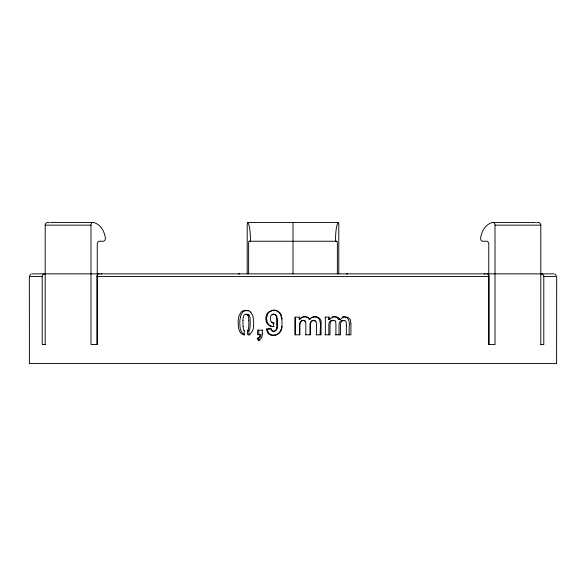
<?xml version="1.0" encoding="UTF-8"?>
<svg xmlns="http://www.w3.org/2000/svg" width="586" height="586" viewBox="0 0 586 586"><rect width="100%" height="100%" fill="white"/><g stroke="black" fill="none" stroke-linecap="round" stroke-linejoin="round"><path stroke-width="0.88" d="M44.792 273.852A2.718 2.586 -90 0 0 42.207 276.577L42.207 344.539L45.657 344.539M277.31 319.751L276.746 316.162A3.941 3.926 84.7 0 0 275.493 314.697L275.332 314.594A2.6 2.593 85.3 0 0 272.549 314.623A2.93 2.923 89.1 0 0 272.102 315.012M488.966 344.539L488.966 276.577A2.718 2.022 90 0 0 486.951 273.852M540.797 344.539L540.797 225.149A2.718 2.556 90 0 0 537.816 222.468A19.03 17.88 90 0 0 536.534 222.753M541.208 273.852A2.718 2.586 90 0 1 543.793 276.577L543.793 344.539L540.343 344.539M556.605 363.569L556.7 276.577L543.793 276.577M244.274 330.709L244.267 335.067L241.41 333.698L239.469 331.2L238.421 327.413L238.128 321.963A33.38 32.633 90 0 1 238.18 320.535L239.051 315.59L241.058 312.17A6.175 6.072 84.5 0 1 242.978 310.88L245.886 310.346L248.794 310.888A6.234 6.146 86.2 0 1 250.735 312.184M248.83 320.388L248.816 325.296A24.363 24.019 -90 0 1 248.53 328.314C244.098 341.638 254.712 331.595 253.591 325.42M248.889 334.811L248.896 330.716L249.885 328.328A23.836 23.499 -90 0 0 250.149 325.56L250.193 320.388A29.205 28.787 90 0 0 250.068 318.447A9.295 9.149 89.4 0 0 249.358 315.451L248.764 314.763A2.227 2.19 88.3 0 0 246.398 314.426M262.286 330.138L262.279 334.02M277.31 319.941L277.303 324.981L276.804 324.981L276.782 318.396L276.226 316.162A3.985 3.97 84.6 0 0 274.929 314.697L274.761 314.594A2.747 2.74 85.1 0 0 271.904 314.616A3.018 3.003 88.2 0 0 271.179 315.305A2.813 2.805 89.1 0 0 270.864 315.803L270.556 316.718A9.42 9.383 -90 0 0 270.402 319.018L271.01 321.648A3.186 3.172 -85.7 0 0 271.801 322.549A2.945 2.937 -84.2 0 0 272.3 322.864A2.732 2.725 -81.9 0 0 273.171 323.128L274.153 323.157M316.433 325.464L316.403 323.809A14.364 14.306 -90 0 0 316.323 322.674C316.037 318.535 309.848 320.659 310.58 324.226A22.048 22.004 -90 0 0 310.499 326.058L310.492 334.811L305.431 334.811M321.069 324.153L321.069 334.811L316.154 334.811M350.919 323.941L350.919 334.811L346.04 334.811M346.355 325.706L346.333 323.809A14.364 14.071 -90 0 0 346.253 322.674C345.982 318.52 339.851 320.689 340.598 324.226A22.048 21.689 -90 0 0 340.517 326.058L340.51 334.811L335.492 334.811M316.425 325.706L316.425 334.811M346.355 325.823L346.348 334.811M242.948 320.513L243.029 326.644M259.898 334.811L259.525 336.613A2.688 2.666 -88.7 0 1 259.078 337.272L257.276 338.32L258.316 340.246M276.834 324.952L277.705 324.541L277.632 325.545A20.4 20.364 -89.9 0 1 277.303 327.838M277.222 324.541L277.156 325.347A20.517 20.481 -89.9 0 1 276.804 327.838M282.174 326.248L282.005 327.318A13.603 13.581 -87.5 0 1 281.192 330.211M277.295 327.838L276.321 330.226L274.431 331.361L271.889 330.936L270.769 328.68L266.271 329.178L267.868 333.06A5.596 5.574 -85.9 0 0 269.97 334.65L270.241 334.76A7.362 7.34 -74.3 0 0 271.706 335.141L272.278 335.214A9.501 9.471 -65 0 0 274.556 335.141L275.632 334.906A8.182 8.153 -70 0 0 280.767 330.189M276.797 327.838C276.665 329.845 274.416 332.452 272.402 330.826M29.542 275.574L31.073 274.05M332.064 316.997A6.08 5.999 -81.9 0 1 333.185 316.784A7.098 7.003 -80.3 0 1 334.379 316.784L335.822 317.107A4.783 4.717 -86.6 0 1 337.346 318.03L338.518 319.568L339.514 318.476M299.263 317.158L299.263 319.568L301.519 317.568A6.08 6.072 -63.4 0 1 304.017 316.784A7.098 7.083 -59.1 0 1 305.225 316.784L306.69 317.107A4.783 4.776 -79.3 0 1 308.229 318.03L309.423 319.568L309.833 319.077M350.919 323.721L350.377 319.707L347.967 317.282L343.608 316.982L339.968 319.568L339.016 318.279A4.959 4.893 -87.1 0 0 337.507 317.231L335.683 316.784A7.559 7.457 -79.8 0 0 334.467 316.784A6.417 6.329 -81.7 0 0 331.925 317.568L329.618 319.568L328.482 319.568L329.522 318.447M277.705 324.541L277.361 324.93M309.423 319.568C312.946 314.704 322.564 316.66 321.069 323.721M311.437 317.693L312.199 317.282M259.979 339.939L259.503 340.151M250.032 334.745L249.585 334.899M312.594 317.114C323.494 313.95 319.685 330.043 320.205 334.811M257.276 338.32C260.345 339.235 263.466 332.511 257.657 334.811L257.657 330.138L262.821 330.138M272.856 310.441L269.912 311.62A7.42 7.398 80.8 0 0 267.516 314.426L266.696 317.517A11.969 11.903 -89.9 0 0 266.659 319.158L267.165 321.861A7.501 7.464 -89.1 0 0 268.871 324.607L270.131 325.633A6.19 6.175 -77.3 0 0 274.153 326.541L273.552 326.541A6.549 6.527 -76.9 0 1 269.399 325.633L268.945 325.325A7.435 7.398 -89.1 0 1 266.352 321.861L265.817 319.158A11.595 11.537 -89.9 0 1 265.854 317.517L266.711 314.418A7.318 7.288 86.5 0 1 267.26 313.495A7.581 7.552 80.5 0 1 269.179 311.62L272.204 310.448M342.429 316.887C348.743 315.349 350.15 322.908 349.124 327.42L349.124 334.811M275.625 335.046L275.09 335.148A8.944 8.915 -65.7 0 1 272.9 335.207L272.365 335.141A6.988 6.966 -75 0 1 270.974 334.767L270.71 334.657A5.45 5.428 -85.9 0 1 268.644 333.06L267.099 329.178L266.271 329.178M267.099 329.178L270.915 328.739M50.55 222.468L93.423 222.468A19.03 14.577 90 0 1 105.37 238.062A2.718 2.08 90 0 1 103.312 241.234L99.327 241.234A2.718 2.08 90 0 0 97.239 243.952L97.239 344.539L90.991 344.539L90.991 225.149A2.718 2.08 90 0 1 93.423 222.468M247.211 273.852L247.211 225.149A2.718 0.469 90 0 1 247.761 222.468L338.239 222.468A2.718 0.469 90 0 1 338.789 225.149L338.789 273.852M492.577 222.468A2.718 2.08 90 0 1 495.009 225.149L495.009 344.539L488.761 344.539L488.761 243.952A2.718 2.08 90 0 0 486.673 241.234L482.688 241.234A2.718 2.08 90 0 1 480.63 238.062A19.03 14.577 90 0 1 492.577 222.468L535.45 222.468M45.203 344.539L45.203 225.149L90.991 225.149M495.009 225.149L540.797 225.149M32.025 273.852L553.975 273.852M29.315 276.577L42.207 276.577M97.034 344.539L97.034 276.577L488.966 276.577M242.963 320.513A28.619 28.099 90 0 1 243.109 318.286L243.915 315.327A2.322 2.285 89.1 0 1 244.911 314.426A2.344 2.307 88.3 0 1 247.365 314.755L248.764 314.763M324.908 317.158L329.618 317.158L329.618 319.568M338.518 319.568L339.968 319.568M247.49 330.716L248.896 330.716M262.286 333.478L262.821 333.478M324.908 334.811L329.977 334.811L329.984 325.779A22.627 22.4 -90 0 1 330.05 324.175L330.387 322.461A3.282 3.245 -89.6 0 1 332.965 320.366L333.222 320.344A2.454 2.425 -83 0 1 335.822 321.611M29.3 363.569L556.7 363.569M273.962 323.15L273.787 323.128A2.586 2.578 -82.1 0 1 272.937 322.864A2.835 2.827 -84.4 0 1 272.453 322.549M248.845 310.485L244.501 310.895A5.926 5.831 84.7 0 0 242.978 311.869L240.883 315.122L239.916 320.037A33.212 32.479 90 0 0 239.806 321.963C239.85 326.468 239.842 332.504 244.618 334.701M554.788 274.05L556.319 275.574M314.807 320.835C312.572 319.202 309.782 321.795 310.038 324.226A22.707 22.656 -90 0 0 309.957 326.05L309.95 334.811M343.828 320.835C341.601 319.194 338.869 321.831 339.126 324.226A22.707 22.334 -90 0 0 339.045 326.05L339.038 334.811M247.358 314.763L247.907 315.473M333.793 320.864C331.61 319.18 328.585 321.655 328.907 324.175A23.286 23.059 -90 0 0 328.841 325.779L328.834 334.811M250.735 312.184L252.581 315.129L253.54 319.56A33.724 33.336 -89.9 0 1 253.562 325.42M314.99 321.003L315.268 321.406M272.197 330.614L271.904 330.211M309.943 319.568L308.976 318.279A4.959 4.952 -80.8 0 0 307.445 317.231L305.599 316.784A7.559 7.552 -57.8 0 0 304.368 316.784A6.417 6.409 -62.7 0 0 301.797 317.568L299.468 319.568L299.468 317.158L295.095 317.158L295.095 334.811L299.834 334.811L299.834 325.779A22.627 22.62 -89.9 0 1 299.907 324.175L300.244 322.461A3.282 3.274 0 0 1 302.845 320.366L304.434 320.703L305.225 321.948M258.382 338.32L259.202 340.129M280.943 315.458L281.983 320.776A32.318 32.289 90 0 1 281.969 324.644L281.654 327.34A13.288 13.273 -87.5 0 1 280.811 330.211M281.317 315.458L281.5 315.957M305.548 321.721L305.789 323.391A30.399 30.362 -90 0 1 305.819 324.439L305.826 334.811M335.632 321.721L335.873 323.391A30.399 29.996 -90 0 1 335.903 324.439L335.91 334.811M271.611 329.464L271.516 329.076M281.917 317.524L282.174 319.121M29.359 276.577L29.395 363.569M337.375 273.852L337.375 243.952A2.718 0.469 90 0 0 336.899 241.234L249.094 241.234A2.718 0.469 90 0 0 248.625 243.952L248.625 273.852M328.482 317.158L328.482 319.568M325.347 317.158L325.347 334.811M299.622 334.811L299.622 325.779A23.286 23.279 -89.9 0 1 299.695 324.175L300.633 321.414L303.109 320.344A2.454 2.454 0 0 1 305.738 321.611M295.161 317.158L295.161 334.811M293 222.438L293 273.852M273.552 323.157L273.552 326.541M258.748 330.138L258.748 334.811M238.583 273.962A2.718 0.564 -90 0 1 238.736 273.852M239.3 273.852A2.718 0.564 -90 0 1 239.462 273.962M347.264 273.852A2.718 0.564 90 0 1 347.417 273.962M346.538 273.962A2.718 0.564 -90 0 1 346.692 273.86M97.034 276.577A2.718 2.022 90 0 1 99.049 273.852M280.921 330.687A8.043 8.021 -70.5 0 1 276.174 334.972M272.827 310.236A7.867 7.86 87.6 0 1 281.046 314.704M272.16 322.278A3.15 3.135 -85.8 0 1 271.904 321.978M272.182 310.309A8.079 8.072 87.5 0 1 281.009 315.436M248.068 315.422A13.705 13.5 89.4 0 1 248.669 320.381M244.113 330.804A7.662 7.53 -89.3 0 1 243.219 326.651M261.568 337.712A6.38 6.314 -78.8 0 1 258.162 340.18M262.198 334.027A9.361 9.295 -89.3 0 1 261.649 337.726M484.183 274.05A2.718 2.022 -90 0 1 484.922 273.852M101.07 273.852A2.718 2.022 90 0 1 101.818 274.05M45.203 225.149A2.718 2.556 -90 0 1 48.184 222.468A19.03 17.88 -90 0 1 49.466 222.753M247.761 222.468A19.03 3.304 90 0 1 250.464 238.062A2.718 0.469 90 0 1 250.002 241.234M338.239 222.468A19.03 3.304 90 0 0 335.529 238.062A2.718 0.469 90 0 0 335.998 241.234"/></g></svg>
